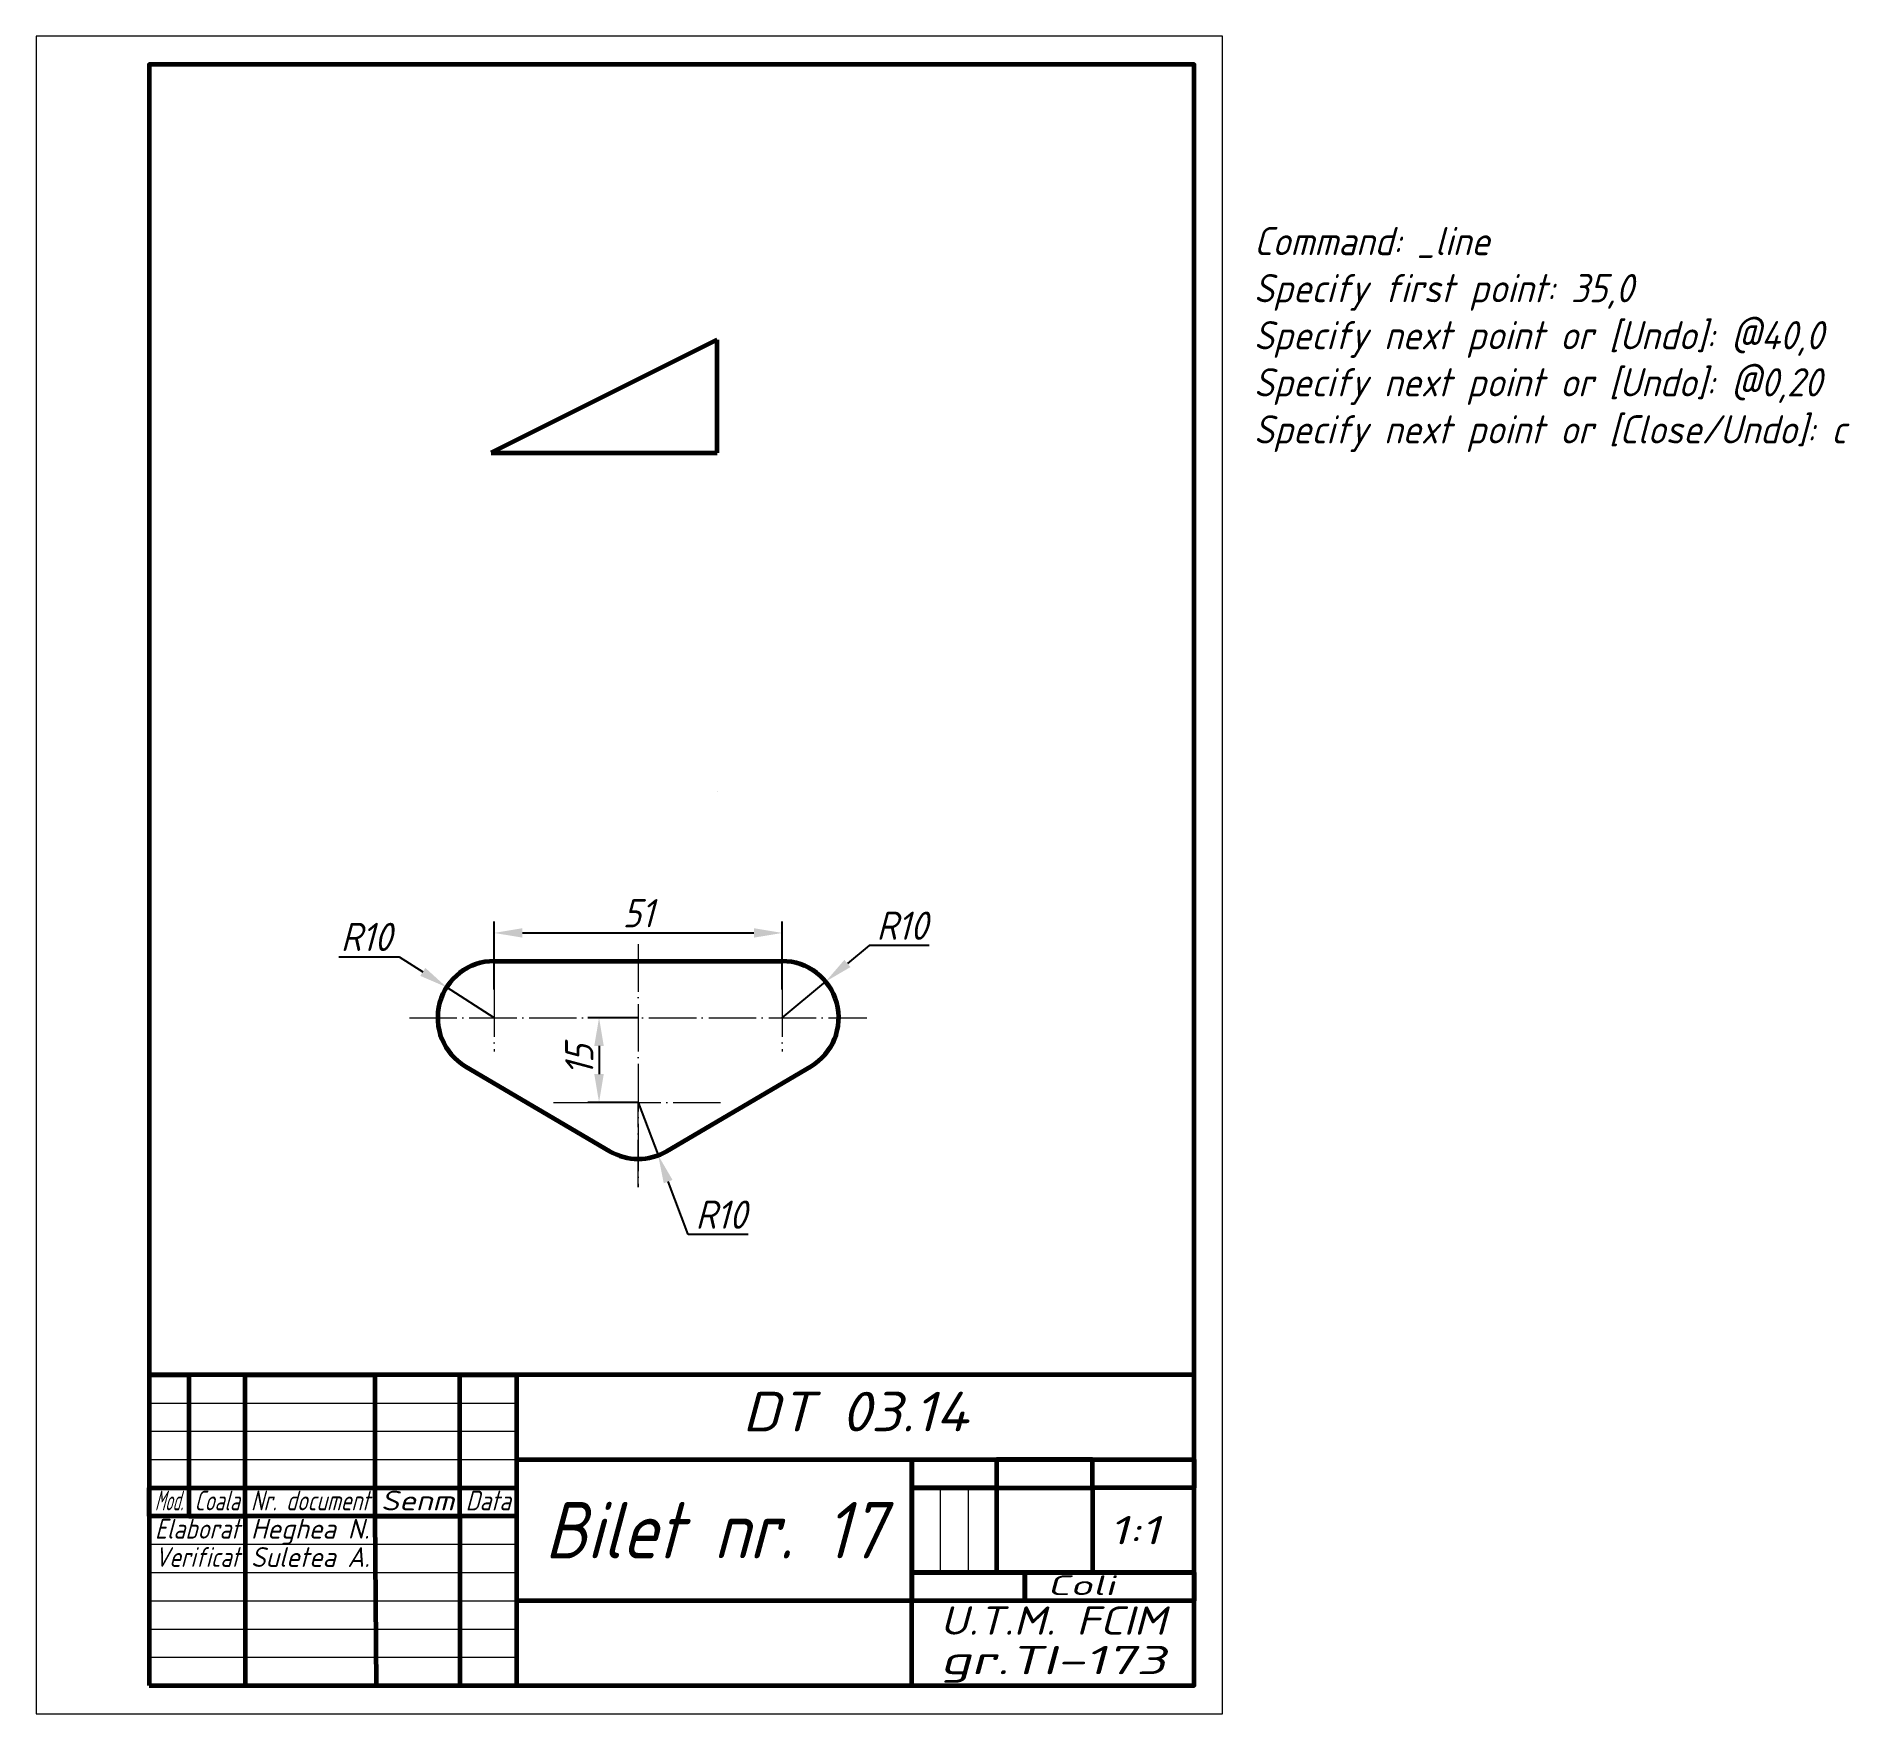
# Model space of a CAD drawing. Header units: millimetres. Extents: x 0 to 321, y 0 to 297.
import ezdxf
from ezdxf.enums import TextEntityAlignment as Align

# ---------------------------------------------------------------- set-up
doc = ezdxf.new("R2010")
doc.units = ezdxf.units.MM
doc.header["$LTSCALE"] = 0.35
doc.linetypes.add('ACAD_ISO04W100', pattern=[30, 24, -3, 0, -3])
for name, color, linetype, lineweight in [('Axe', 153, 'ACAD_ISO04W100', 20), ('Contur', 20, 'Continuous', 60), ('Cote', 92, 'Continuous', 50), ('Subțire', 51, 'Continuous', 20), ('Text10', 7, 'Continuous', 100), ('Text3.5', 7, 'Continuous', 35), ('Text5', 7, 'Continuous', 50), ('text7', 7, 'Continuous', 70)]:
    doc.layers.add(name, color=color, linetype=linetype, lineweight=lineweight)
doc.styles.get("Standard").update_dxf_attribs({"font": 'isocp.shx', "oblique": 15})
doc.dimstyles.new('Hejea-NORMA-2017', dxfattribs={"dimtxt": 5, "dimasz": 5, "dimexe": 2, "dimexo": 0, "dimgap": 1, "dimtad": 1, "dimtoh": 1, "dimdec": 0, "dimtxsty": 'Standard', "dimcen": 2.5, "dimadec": 0, "dimazin": 0, "dimtp": 0.05, "dimtm": 0.05, "dimtfac": 1, "dimtdec": 0, "dimtmove": 0, "dimatfit": 3, "dimldrblk": 'DOTSMALL', "dimfxl": 1, "dimlwd": 25, "dimlwe": 25, "dimarcsym": 0})

# ---------------------------------------------------------------- blocks, each defined once
blk = doc.blocks.new('*D11')
at = {"layer": 'Cote', "color": 0, "lineweight": 25, "transparency": 16777216}
for p, q in [((147.44, 136.02), (143.6, 132.83)), ((158.09, 136.02), (147.44, 136.02)), ((132.06, 123.24), (139.75, 129.63))]:
    blk.add_line(p, q, dxfattribs=at)
at = {"layer": 'Cote', "color": 0, "transparency": 16777216}
blk.add_solid([(143.06, 133.47), (144.13, 132.19), (139.75, 129.63)], dxfattribs=at)
at = {"layer": 'Defpoints', "color": 0, "transparency": 16777216}
for p in [(139.75, 129.63), (132.06, 123.24)]:
    blk.add_point(p, dxfattribs=at)
at = {"layer": 'Cote', "color": 0, "transparency": 16777216, "insert": (153.26, 139.52), "char_height": 5, "attachment_point": 5}
blk.add_mtext('R10', dxfattribs=at)
blk = doc.blocks.new('_DotSmall')
at = {"color": 0, "linetype": 'ByBlock', "const_width": 0.5}
blk.add_lwpolyline([(-0.0625, 0, 1), (0.0625, 0, 1)], format="xyb", close=True, dxfattribs=at)
blk = doc.blocks.new('*D12')
at = {"layer": 'Cote', "color": 0, "lineweight": 25, "transparency": 16777216}
for p, q in [((106.56, 108.24), (110.09, 98.89)), ((115.4, 84.86), (111.86, 94.21)), ((126.04, 84.86), (115.4, 84.86))]:
    blk.add_line(p, q, dxfattribs=at)
at = {"layer": 'Cote', "color": 0, "transparency": 16777216}
blk.add_solid([(112.64, 94.51), (111.08, 93.92), (110.09, 98.89)], dxfattribs=at)
at = {"layer": 'Defpoints', "color": 0, "transparency": 16777216}
for p in [(106.56, 108.24), (110.09, 98.89)]:
    blk.add_point(p, dxfattribs=at)
at = {"layer": 'Cote', "color": 0, "transparency": 16777216, "insert": (121.22, 88.36), "char_height": 5, "attachment_point": 5}
blk.add_mtext('R10', dxfattribs=at)
blk = doc.blocks.new('*D13')
at = {"layer": 'Cote', "color": 0, "lineweight": 25, "transparency": 16777216}
for p, q in [((53.58, 134.04), (64.23, 134.04)), ((64.23, 134.04), (68.43, 131.34)), ((81.06, 123.24), (72.64, 128.64))]:
    blk.add_line(p, q, dxfattribs=at)
at = {"layer": 'Cote', "color": 0, "transparency": 16777216}
blk.add_solid([(68.88, 132.05), (67.98, 130.64), (72.64, 128.64)], dxfattribs=at)
at = {"layer": 'Defpoints', "color": 0, "transparency": 16777216}
for p in [(72.64, 128.64), (81.06, 123.24)]:
    blk.add_point(p, dxfattribs=at)
at = {"layer": 'Cote', "color": 0, "transparency": 16777216, "insert": (58.4, 137.54), "char_height": 5, "attachment_point": 5}
blk.add_mtext('R10', dxfattribs=at)
blk = doc.blocks.new('*D14')
at = {"layer": 'Cote', "color": 0, "lineweight": 25, "transparency": 16777216}
for p, q in [((81.06, 128.24), (81.06, 140.24)), ((86.06, 138.24), (127.06, 138.24)), ((132.06, 128.24), (132.06, 140.24))]:
    blk.add_line(p, q, dxfattribs=at)
at = {"layer": 'Cote', "color": 0, "transparency": 16777216}
for points in [[(86.06, 139.08), (86.06, 137.41), (81.06, 138.24)], [(127.06, 139.08), (127.06, 137.41), (132.06, 138.24)]]:
    blk.add_solid(points, dxfattribs=at)
at = {"layer": 'Defpoints', "color": 0, "transparency": 16777216}
for p in [(132.06, 138.24), (81.06, 128.24), (132.06, 128.24)]:
    blk.add_point(p, dxfattribs=at)
at = {"layer": 'Cote', "color": 0, "transparency": 16777216, "insert": (106.56, 141.74), "char_height": 5, "attachment_point": 5}
blk.add_mtext('51', dxfattribs=at)
blk = doc.blocks.new('*D15')
at = {"layer": 'Cote', "color": 0, "lineweight": 25, "transparency": 16777216}
for p, q in [((106.56, 123.24), (97.63, 123.24)), ((99.63, 118.24), (99.63, 113.24)), ((106.56, 108.24), (97.63, 108.24))]:
    blk.add_line(p, q, dxfattribs=at)
at = {"layer": 'Cote', "color": 0, "transparency": 16777216}
for points in [[(98.79, 118.24), (100.46, 118.24), (99.63, 123.24)], [(98.79, 113.24), (100.46, 113.24), (99.63, 108.24)]]:
    blk.add_solid(points, dxfattribs=at)
at = {"layer": 'Defpoints', "color": 0, "transparency": 16777216}
for p in [(106.56, 123.24), (99.63, 108.24), (106.56, 108.24)]:
    blk.add_point(p, dxfattribs=at)
at = {"layer": 'Cote', "color": 0, "transparency": 16777216, "insert": (96.13, 115.74), "char_height": 5, "attachment_point": 5, "rotation": 90}
blk.add_mtext('15', dxfattribs=at)

msp = doc.modelspace()

# ---------------------------------------------------------------- linework, layer by layer
at = {"layer": 'Axe'}
for p, q in [((106.56, 136.24), (106.56, 93.24)), ((81.06, 128.24), (81.06, 117.24)), ((132.06, 128.24), (132.06, 117.24)), ((66.06, 123.24), (147.06, 123.24)), ((91.56, 108.24), (121.56, 108.24)), ((106.56, 93.24), (106.56, 108.24))]:
    msp.add_line(p, q, dxfattribs=at)
at = {"layer": 'Contur'}
for p, q in [((120.56, 243.24), (80.56, 223.24)), ((120.56, 223.24), (120.56, 243.24)), ((80.56, 223.24), (120.56, 223.24)), ((120.56, 163.24), (120.56, 163.24)), ((81.06, 133.24), (132.06, 133.24)), ((75.99, 114.62), (101.49, 99.62)), ((111.63, 99.62), (137.13, 114.62)), ((20, 60), (27, 60)), ((27, 60), (27, 35)), ((37, 35), (37, 60)), ((37, 60), (60, 60)), ((60, 35), (60, 60)), ((75, 35), (75, 60)), ((75, 60), (85, 60)), ((85, 60), (85, 40)), ((20, 53), (20, 28)), ((85, 45), (205, 45)), ((155, 40), (155, 45)), ((155, 45), (155, 40)), ((187, 45), (170, 45)), ((170, 45), (170, 40)), ((187, 40), (187, 45)), ((205, 45), (205, 40)), ((20, 35), (20, 40)), ((20, 40), (85, 40)), ((85, 40), (85, 35)), ((170, 40), (155, 40)), ((155, 40), (187, 40)), ((155, 25), (155, 40)), ((155, 40), (155, 25)), ((170, 40), (170, 25)), ((205, 40), (187, 40)), ((187, 40), (187, 25)), ((27, 35), (20, 35)), ((85, 35), (27, 35)), ((27, 35), (37, 35)), ((37, 35), (37, 5)), ((60, 35), (75, 35)), ((60.21, 5), (60, 35)), ((60, 35), (75, 35)), ((75, 35), (75, 5)), ((85, 35), (85, 5)), ((187, 25), (155, 25)), ((155, 25), (205, 25)), ((155, 20), (155, 25)), ((155, 25), (155, 20)), ((170, 25), (205, 25)), ((205, 25), (171, 25)), ((175, 20), (175, 25)), ((175, 25), (175, 20)), ((205, 25), (205, 20)), ((155, 20), (85, 20)), ((175, 20), (155, 20)), ((155.01, 5), (155.01, 20)), ((205, 20), (175, 20)), ((37, 5), (60.21, 5)), ((75, 5), (155.01, 5))]:
    msp.add_line(p, q, dxfattribs=at)
for points in [[(20, 5), (205, 5), (205, 292), (20, 292)], [(20, 5), (205, 5), (205, 60), (20, 60)]]:
    msp.add_lwpolyline(points, close=True, dxfattribs=at)
for centre, start, end in [((81.06, 123.24), 90, 239.5345), ((132.06, 123.24), 300.4655, 90), ((106.56, 108.24), 239.5345, 300.4655)]:
    msp.add_arc(centre, 10, start, end, dxfattribs=at)
at = {"layer": 'Subțire'}
for p, q in [((20, 55), (85, 55)), ((20, 50), (85, 50)), ((20, 45), (85, 45)), ((160, 40), (160, 25)), ((165, 40), (165, 25)), ((20, 30), (85, 30)), ((20, 25), (85, 25)), ((20, 20), (85, 20)), ((20, 15), (85, 15)), ((20, 10), (85, 10))]:
    msp.add_line(p, q, dxfattribs=at)
msp.add_lwpolyline([(0, 0), (210, 0), (210, 297), (0, 297)], close=True, dxfattribs=at)

# ---------------------------------------------------------------- texts
at = {"layer": 'Contur', "insert": (215.56, 263.24), "char_height": 5, "attachment_point": 1}
msp.add_mtext_dynamic_manual_height_columns('Command: _line\\PSpecify first point: 35,0\\PSpecify next point or [Undo]: @40,0\\PSpecify next point or [Undo]: @0,20\\PSpecify next point or [Close/Undo]: c', width=114.8485, gutter_width=25, heights=[46.55], dxfattribs=at)
at = {"layer": 'Text10', "oblique": 15, "width": 0.96}
msp.add_text('Bilet nr. 17', height=10, dxfattribs=at).set_placement((90, 27.5), (150, 27.5), align=Align.FIT)
at = {"layer": 'Text3.5', "oblique": 15}
for s, width, p, p2 in [('Mod.', 0.58309, (21, 36), (26, 36)), ('Coala', 0.740614, (28, 36), (36, 36)), ('Nr. document', 0.794702, (38, 36), (59, 36)), ('Senm', 1.243799, (61, 36), (74, 36)), ('Data', 0.850896, (76, 36), (84, 36)), ('Elaborat', 0.865801, (21, 31), (36, 31)), ('Heghea N.', 1.061947, (38, 31), (59, 31)), ('Verificat', 0.832178, (21, 26), (36, 26)), ('Suletea A.', 0.991736, (38, 26), (59, 26)), ('Coli', 1.758242, (179, 21), (191, 21))]:
    msp.add_text(s, height=3.5, dxfattribs=dict(at, width=width)).set_placement(p, p2, align=Align.FIT)
at = {"layer": 'Text5', "oblique": 15}
for s, width, p, p2 in [('1:1', 1.565217, (190, 30), (199, 30)), ('U.T.M. FCIM', 1.28, (160, 14), (200, 14)), ('gr.TI-173', 1.541004, (160, 7), (200, 7))]:
    msp.add_text(s, height=5, dxfattribs=dict(at, width=width)).set_placement(p, p2, align=Align.FIT)
at = {"layer": 'text7', "oblique": 15, "width": 1.178203}
msp.add_text('DT 03.14', height=7, dxfattribs=at).set_placement((125, 50), (165, 50), align=Align.FIT)

# ---------------------------------------------------------------- dimensions: what is measured, and where the dimension line sits
at = {"layer": 'Cote'}
dim = msp.add_linear_dim(base=(132.06, 138.24), p1=(81.06, 128.24), p2=(132.06, 128.24), dimstyle='Hejea-NORMA-2017', dxfattribs=at)
dim.commit()
dim.dimension.update_dxf_attribs({"geometry": '*D14', "text_midpoint": (106.56, 141.74)})
for center, mpoint, picture, middle in [((132.06, 123.24), (139.75, 129.63), '*D11', (153.26, 139.52)), ((81.06, 123.24), (72.64, 128.64), '*D13', (58.4, 137.54)), ((106.56, 108.24), (110.09, 98.89), '*D12', (121.22, 88.36))]:
    dim = msp.add_radius_dim(center=center, mpoint=mpoint, dimstyle='Hejea-NORMA-2017', dxfattribs=at)
    dim.commit()
    dim.dimension.update_dxf_attribs({"geometry": picture, "text_midpoint": middle})
dim = msp.add_linear_dim(base=(99.63, 108.24), p1=(106.56, 123.24), p2=(106.56, 108.24), angle=90, dimstyle='Hejea-NORMA-2017', dxfattribs=at)
dim.commit()
dim.dimension.update_dxf_attribs({"geometry": '*D15', "text_midpoint": (96.13, 115.74)})

doc.saveas('drawing.dxf')
